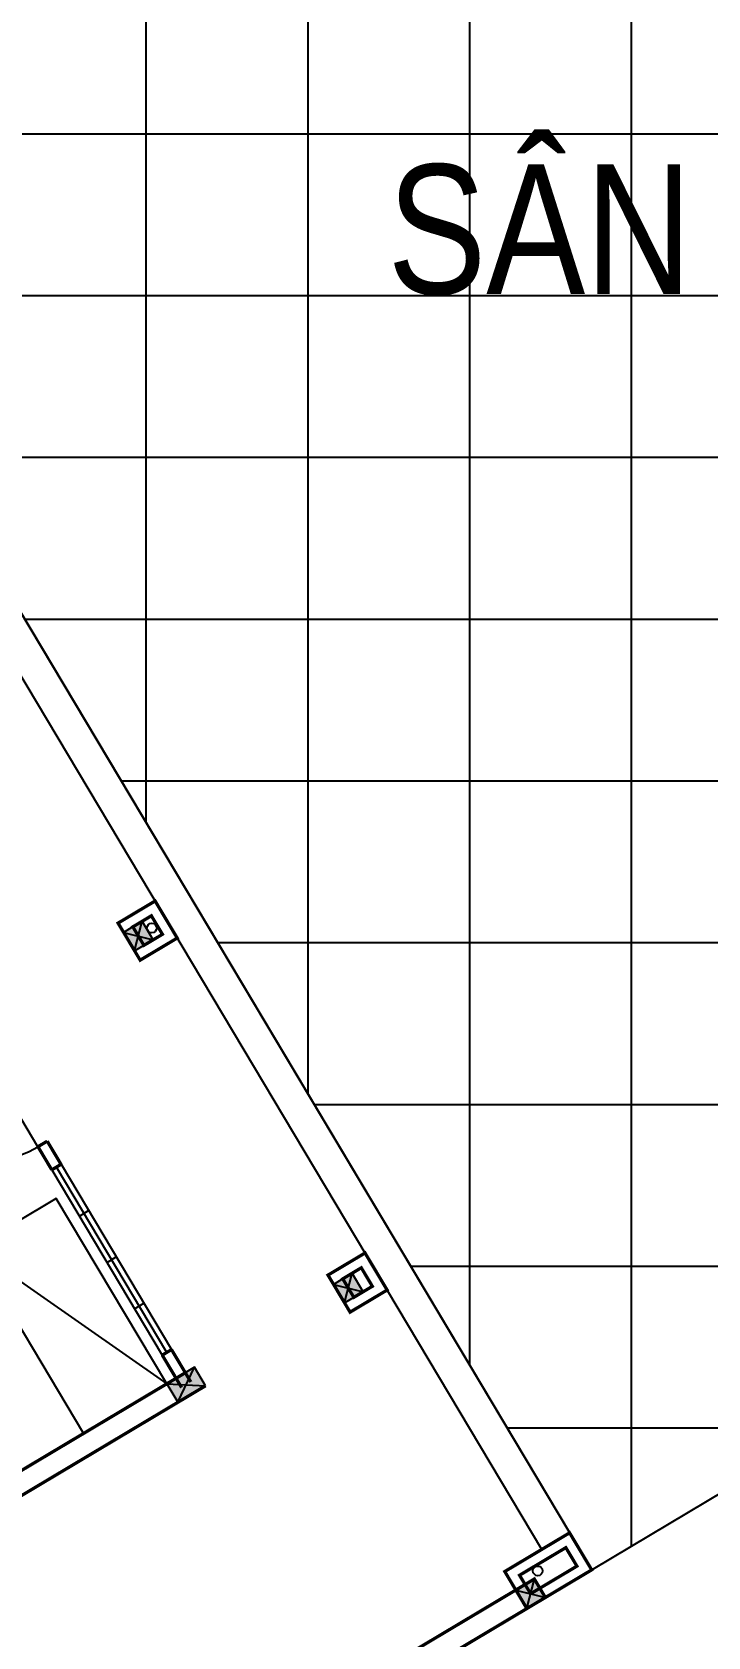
# Model space of a CAD drawing. Header units: millimetres. Extents: x 120 to 288, y 58 to 216.
# Drawn here: x 227.361 to 228.927, y 160.016 to 163.736 of the extents above; entities that cross this region are included whole.
import ezdxf

# ---------------------------------------------------------------- set-up
doc = ezdxf.new("R2010")
doc.units = ezdxf.units.MM
doc.header["$LTSCALE"] = 0.3
doc.header["$MEASUREMENT"] = 0
doc.linetypes.add('DASHDOTX2', pattern=[2, 1, -0.5, 0, -0.5])
doc.layers.get('0').update_dxf_attribs({"linetype": 'CONTINUOUS', "lineweight": 13})
doc.layers.get('DEFPOINTS').update_dxf_attribs({"linetype": 'CONTINUOUS', "lineweight": 13})
for name, color, linetype in [('HATCH', 8, 'CONTINUOUS'), ('LAYER 1', 1, 'CONTINUOUS'), ('LAYER1', 1, 'CONTINUOUS'), ('Layer2', 4, 'CONTINUOUS'), ('LAYER5', 5, 'CONTINUOUS'), ('LAYER7', 7, 'CONTINUOUS'), ('THIETBI', 25, 'CONTINUOUS'), ('TUONG', 7, 'CONTINUOUS')]:
    doc.layers.add(name, color=color, linetype=linetype)
doc.styles.add('HELVE-KT', font='vhelvcn.TTF')
doc.dimstyles.new('1-400', dxfattribs={"dimtxt": 0.2, "dimasz": 0.12, "dimexe": 0.12, "dimexo": 0.2, "dimgap": 0.12, "dimtad": 1, "dimdec": 3, "dimlfac": 4, "dimzin": 4, "dimdsep": 46, "dimtxsty": 'HELVE-KT', "dimblk1": 'DOT', "dimblk2": 'DOT', "dimsah": 1, "dimcen": -0.18, "dimadec": 3, "dimazin": 0, "dimtfac": 1, "dimtdec": 3, "dimtmove": 2, "dimatfit": 3, "dimldrblk": 'DOT', "dimfxl": 0, "dimtolj": 1, "dimtzin": 4, "dimarcsym": 0})

# ---------------------------------------------------------------- blocks, each defined once
blk = doc.blocks.new('NXM')
at = {"layer": 'LAYER7', "ltscale": 5}
h = blk.add_hatch(color=256, dxfattribs=at)
h.paths.add_polyline_path([(-121874.47, 340595.86), (-121874.67, 340595.86), (-121874.57, 340595.71)])
h.paths.add_polyline_path([(-121874.57, 340595.71), (-121874.47, 340595.56), (-121874.47, 340595.86)])
h.paths.add_polyline_path([(-121874.67, 340595.86), (-121874.67, 340595.56), (-121874.57, 340595.71)])
h.paths.add_polyline_path([(-121874.57, 340595.71), (-121874.67, 340595.56), (-121874.47, 340595.56)])
h = blk.add_hatch(color=256, dxfattribs=at)
h.paths.add_polyline_path([(-121877.87, 340593.96), (-121877.77, 340594.06), (-121877.97, 340594.06)])
h.paths.add_polyline_path([(-121877.87, 340593.96), (-121877.97, 340594.06), (-121877.97, 340593.86)])
h.paths.add_polyline_path([(-121877.77, 340593.86), (-121877.87, 340593.96), (-121877.97, 340593.86)])
h.paths.add_polyline_path([(-121877.77, 340593.86), (-121877.77, 340594.06), (-121877.87, 340593.96)])
h = blk.add_hatch(color=256, dxfattribs=at)
h.paths.add_polyline_path([(-121877.87, 340593.96), (-121877.77, 340594.06), (-121877.97, 340594.06)])
h.paths.add_polyline_path([(-121877.87, 340593.96), (-121877.97, 340594.06), (-121877.97, 340593.86)])
h.paths.add_polyline_path([(-121877.77, 340593.86), (-121877.87, 340593.96), (-121877.97, 340593.86)])
h.paths.add_polyline_path([(-121877.77, 340593.86), (-121877.77, 340594.06), (-121877.87, 340593.96)])
h = blk.add_hatch(color=256, dxfattribs=at)
h.paths.add_polyline_path([(-121874.57, 340593.96), (-121874.47, 340594.06), (-121874.67, 340594.06)])
h.paths.add_polyline_path([(-121874.57, 340593.96), (-121874.67, 340594.06), (-121874.67, 340593.86)])
h.paths.add_polyline_path([(-121874.47, 340593.86), (-121874.57, 340593.96), (-121874.67, 340593.86)])
h.paths.add_polyline_path([(-121874.47, 340593.86), (-121874.47, 340594.06), (-121874.57, 340593.96)])
h = blk.add_hatch(color=256, dxfattribs=at)
h.paths.add_polyline_path([(-121874.57, 340593.96), (-121874.47, 340594.06), (-121874.67, 340594.06)])
h.paths.add_polyline_path([(-121874.57, 340593.96), (-121874.67, 340594.06), (-121874.67, 340593.86)])
h.paths.add_polyline_path([(-121874.47, 340593.86), (-121874.57, 340593.96), (-121874.67, 340593.86)])
h.paths.add_polyline_path([(-121874.47, 340593.86), (-121874.47, 340594.06), (-121874.57, 340593.96)])
h = blk.add_hatch(color=256, dxfattribs=at)
h.paths.add_polyline_path([(-121870.77, 340593.96), (-121870.67, 340594.06), (-121870.87, 340594.06)])
h.paths.add_polyline_path([(-121870.77, 340593.96), (-121870.87, 340594.06), (-121870.87, 340593.86)])
h.paths.add_polyline_path([(-121870.67, 340593.86), (-121870.77, 340593.96), (-121870.87, 340593.86)])
h.paths.add_polyline_path([(-121870.67, 340593.86), (-121870.67, 340594.06), (-121870.77, 340593.96)])
h = blk.add_hatch(color=256, dxfattribs=at)
h.paths.add_polyline_path([(-121870.77, 340593.96), (-121870.67, 340594.06), (-121870.87, 340594.06)])
h.paths.add_polyline_path([(-121870.77, 340593.96), (-121870.87, 340594.06), (-121870.87, 340593.86)])
h.paths.add_polyline_path([(-121870.67, 340593.86), (-121870.77, 340593.96), (-121870.87, 340593.86)])
h.paths.add_polyline_path([(-121870.67, 340593.86), (-121870.67, 340594.06), (-121870.77, 340593.96)])
at = {"layer": 'LAYER 1', "ltscale": 5}
for centre in [(-121877.722, 340593.794), (-121870.77, 340593.815)]:
    blk.add_circle(centre, 0.045, dxfattribs=at)
at = {"layer": 'LAYER5', "color": 163, "linetype": 'Continuous'}
for p, q in [((-121872.22, 340595.76), (-121874.22, 340595.76)), ((-121874.22, 340595.71), (-121872.22, 340595.71)), ((-121872.22, 340595.66), (-121874.22, 340595.66)), ((-121873.72, 340595.76), (-121873.72, 340595.66)), ((-121873.22, 340595.76), (-121873.22, 340595.66)), ((-121872.72, 340595.76), (-121872.72, 340595.66)), ((-121871.97, 340595.76), (-121871.07, 340595.76))]:
    blk.add_line(p, q, dxfattribs=at)
blk.add_arc((-121871.066, 340595.76), 0.904, 90.2526, 180, dxfattribs=at)
at = {"layer": 'LAYER7', "ltscale": 5}
for p, q in [((-121874.67, 340595.86), (-121874.47, 340595.56)), ((-121874.47, 340595.86), (-121874.67, 340595.56)), ((-121877.97, 340595.56), (-121877.97, 340593.86)), ((-121877.97, 340594.06), (-121877.77, 340593.86)), ((-121877.77, 340594.06), (-121877.97, 340593.86)), ((-121877.97, 340594.06), (-121877.77, 340593.86)), ((-121877.77, 340594.06), (-121877.97, 340593.86)), ((-121874.67, 340594.06), (-121874.47, 340593.86)), ((-121874.47, 340594.06), (-121874.67, 340593.86)), ((-121874.67, 340594.06), (-121874.47, 340593.86)), ((-121874.47, 340594.06), (-121874.67, 340593.86)), ((-121870.87, 340594.06), (-121870.67, 340593.86)), ((-121870.67, 340594.06), (-121870.87, 340593.86)), ((-121870.87, 340594.06), (-121870.67, 340593.86)), ((-121870.67, 340594.06), (-121870.87, 340593.86)), ((-121877.57, 340593.66), (-121855.87, 340593.66)), ((-121877.97, 340593.36), (-121855.47, 340593.36))]:
    blk.add_line(p, q, dxfattribs=at)
at = {"layer": 'LAYER7', "ltscale": 5, "const_width": 0.03}
for points in [[(-121874.67, 340602.86), (-121874.67, 340595.56)], [(-121874.47, 340602.36), (-121874.47, 340595.66)], [(-121874.57, 340595.76), (-121874.22, 340595.76)], [(-121872.22, 340595.76), (-121871.97, 340595.76)], [(-121871.97, 340595.76), (-121871.97, 340595.66)], [(-121874.57, 340595.66), (-121874.22, 340595.66)], [(-121872.22, 340595.66), (-121871.97, 340595.66)], [(-121877.97, 340595.56), (-121877.97, 340593.86), (-121877.77, 340593.86), (-121877.77, 340595.56)]]:
    blk.add_lwpolyline(points, dxfattribs=at)
at = {"layer": 'LAYER7', "ltscale": 5}
for points in [[(-121874.67, 340595.56), (-121874.47, 340595.56), (-121874.47, 340595.86), (-121874.67, 340595.86)], [(-121877.97, 340593.86), (-121877.77, 340593.86), (-121877.77, 340594.06), (-121877.97, 340594.06)], [(-121877.97, 340593.86), (-121877.77, 340593.86), (-121877.77, 340594.06), (-121877.97, 340594.06)], [(-121874.67, 340593.86), (-121874.47, 340593.86), (-121874.47, 340594.06), (-121874.67, 340594.06)], [(-121874.67, 340593.86), (-121874.47, 340593.86), (-121874.47, 340594.06), (-121874.67, 340594.06)], [(-121870.87, 340593.86), (-121870.67, 340593.86), (-121870.67, 340594.06), (-121870.87, 340594.06)], [(-121870.87, 340593.86), (-121870.67, 340593.86), (-121870.67, 340594.06), (-121870.87, 340594.06)]]:
    blk.add_lwpolyline(points, close=True, dxfattribs=at)
at = {"layer": 'LAYER7', "ltscale": 5, "const_width": 0.03}
for points in [[(-121877.97, 340593.36), (-121877.57, 340593.36), (-121877.57, 340594.06), (-121877.97, 340594.06)], [(-121874.77, 340593.66), (-121874.37, 340593.66), (-121874.37, 340594.06), (-121874.77, 340594.06)], [(-121870.97, 340593.66), (-121870.57, 340593.66), (-121870.57, 340594.06), (-121870.97, 340594.06)], [(-121877.87, 340593.46), (-121877.67, 340593.46), (-121877.67, 340593.96), (-121877.87, 340593.96)], [(-121874.67, 340593.76), (-121874.47, 340593.76), (-121874.47, 340593.96), (-121874.67, 340593.96)], [(-121870.87, 340593.76), (-121870.67, 340593.76), (-121870.67, 340593.96), (-121870.87, 340593.96)]]:
    blk.add_lwpolyline(points, close=True, dxfattribs=at)
at = {"layer": 'THIETBI', "ltscale": 5}
blk.add_line((-121872.47, 340596.76), (-121874.47, 340595.86), dxfattribs=at)
blk.add_lwpolyline([(-121874.47, 340596.76), (-121874.47, 340595.86), (-121872.47, 340595.86), (-121872.47, 340596.76)], close=True, dxfattribs=at)
at = {"layer": 'TUONG', "linetype": 'ByBlock', "ltscale": 5, "const_width": 0.03}
for points in [[(-121874.22, 340595.66), (-121874.22, 340595.76)], [(-121872.22, 340595.66), (-121872.22, 340595.76)]]:
    blk.add_lwpolyline(points, dxfattribs=at)
blk = doc.blocks.new('_DOT')
at = {"color": 0, "linetype": 'ByBlock'}
blk.add_line((-0.5, 0), (-1, 0), dxfattribs=at)
at = {"color": 0, "linetype": 'ByBlock', "const_width": 0.5}
blk.add_lwpolyline([(-0.25, 0, 1), (0.25, 0, 1)], format="xyb", close=True, dxfattribs=at)
blk = doc.blocks.new('*D174')
at = {"layer": 'DEFPOINTS', "color": 0, "lineweight": -2, "ltscale": 5}
for p in [(228.5603, 160.0907), (228.7338, 159.7998), (226.6279, 158.9382)]:
    blk.add_point(p, dxfattribs=at)
at = {"layer": 'LAYER 1', "color": 0, "lineweight": -2, "ltscale": 5}
for p, q in [((228.6627, 159.9189), (228.7953, 159.6967)), ((226.9045, 158.7087), (228.6307, 159.7383)), ((226.7303, 158.7664), (226.8629, 158.5442))]:
    blk.add_line(p, q, dxfattribs=at)
at = {"layer": 'LAYER 1', "color": 0, "lineweight": -2, "ltscale": 5, "xscale": 0.12, "yscale": 0.12, "zscale": 0.12}
for p, rotation in [((228.7338, 159.7998), 30.81320597688879), ((226.8014, 158.6472), 210.8132059768888)]:
    blk.add_blockref('_DOT', p, dxfattribs=dict(at, rotation=rotation))
at = {"layer": 'LAYER 1', "color": 0, "ltscale": 5, "insert": (227.6538, 159.4143), "char_height": 0.2, "attachment_point": 5, "rotation": 30.8132, "style": 'HELVE-KT'}
blk.add_mtext('\\A1;9.000', dxfattribs=at)
blk = doc.blocks.new('*D924')
at = {"layer": 'DEFPOINTS', "color": 0, "lineweight": -2, "ltscale": 5}
for p in [(231.1359, 161.6493), (231.3193, 161.3418), (228.5603, 160.0907)]:
    blk.add_point(p, dxfattribs=at)
at = {"layer": 'LAYER 1', "color": 0, "lineweight": -2, "ltscale": 5}
for p, q in [((231.2384, 161.4775), (231.3808, 161.2388)), ((228.8369, 159.8612), (231.2162, 161.2804)), ((228.6627, 159.9189), (228.7953, 159.6967))]:
    blk.add_line(p, q, dxfattribs=at)
at = {"layer": 'LAYER 1', "color": 0, "lineweight": -2, "ltscale": 5, "xscale": 0.12, "yscale": 0.12, "zscale": 0.12}
for p, rotation in [((231.3193, 161.3418), 30.81320597688879), ((228.7338, 159.7998), 210.8132059768888)]:
    blk.add_blockref('_DOT', p, dxfattribs=dict(at, rotation=rotation))
at = {"layer": 'LAYER 1', "color": 0, "ltscale": 5, "insert": (229.9128, 160.7616), "char_height": 0.2, "attachment_point": 5, "rotation": 30.8132, "style": 'HELVE-KT'}
blk.add_mtext('\\A1;12.042', dxfattribs=at)
blk = doc.blocks.new('*D926')
at = {"layer": 'DEFPOINTS', "color": 0, "lineweight": -2, "ltscale": 5}
for p in [(228.2481, 166.4765), (231.6764, 161.9726), (231.1359, 161.6493)]:
    blk.add_point(p, dxfattribs=at)
at = {"layer": 'LAYER 1', "color": 0, "lineweight": -2, "ltscale": 5}
for p, q in [((228.4198, 166.5791), (228.8916, 166.8614)), ((228.8502, 166.6968), (231.6148, 162.0756)), ((231.3075, 161.752), (231.7794, 162.0342))]:
    blk.add_line(p, q, dxfattribs=at)
at = {"layer": 'LAYER 1', "color": 0, "lineweight": -2, "ltscale": 5, "xscale": 0.12, "yscale": 0.12, "zscale": 0.12}
for p, rotation in [((228.7886, 166.7998), 120.889229397831), ((231.6764, 161.9726), 300.8892293978311)]:
    blk.add_blockref('_DOT', p, dxfattribs=dict(at, rotation=rotation))
at = {"layer": 'LAYER 1', "color": 0, "ltscale": 5, "insert": (230.4231, 164.5002), "char_height": 0.2, "attachment_point": 5, "rotation": 300.8892, "style": 'HELVE-KT'}
blk.add_mtext('\\A1;22.500', dxfattribs=at)

msp = doc.modelspace()

# ---------------------------------------------------------------- hatches: boundary and pattern name
at = {"layer": 'HATCH', "lineweight": -2, "ltscale": 0.08}
h = msp.add_hatch(dxfattribs=at)
h.set_pattern_fill('NET', color=256, scale=3, style=0)
h.paths.add_polyline_path([(228.65779, 160.17126), (231.13592, 161.6493), (228.24815, 166.47646), (225.77643, 165.00224)])

# ---------------------------------------------------------------- linework, layer by layer
msp.add_lwpolyline([(228.65778, 160.17126), (231.13592, 161.6493)], dxfattribs=at)
at = {"layer": 'Layer2', "lineweight": -2, "ltscale": 0.08}
msp.add_lwpolyline([(228.65779, 160.17126), (231.13592, 161.6493), (228.24815, 166.47646), (225.77643, 165.00224)], close=True, dxfattribs=at)

# ---------------------------------------------------------------- block references
at = {"layer": 'Layer2', "linetype": 'DASHDOTX2', "lineweight": -2, "ltscale": 0.0001, "xscale": 0.2499999999990109, "yscale": 0.2500000000145519, "zscale": 0.25, "rotation": 120.8132059761627}
msp.add_blockref('NXM', (57749.8979, 69945.1031), dxfattribs=at)

# ---------------------------------------------------------------- texts
at = {"layer": 'LAYER1', "linetype": 'DASHDOTX2', "insert": (228.53752, 163.42884), "char_height": 0.3, "width": 4.5314814, "attachment_point": 2}
msp.add_mtext('{\\fVNI-Helve-Condense|b0|i0|c0|p2;SAÂN}', dxfattribs=at)

# ---------------------------------------------------------------- dimensions: what is measured, and where the dimension line sits
at = {"layer": 'LAYER 1', "ltscale": 5}
for p1, p2, distance, picture, middle in [((228.24815, 166.47646), (231.13591, 161.64929), 0.62981, '*D926', (230.42314, 164.50025)), ((226.62789, 158.93816), (228.56028, 160.0907), -0.33876, '*D174', (227.65383, 159.41427))]:
    dim = msp.add_aligned_dim(p1=p1, p2=p2, distance=distance, dimstyle='1-400', dxfattribs=at)
    dim.commit()
    dim.dimension.update_dxf_attribs({"geometry": picture, "text_midpoint": middle})
dim = msp.add_linear_dim(base=(231.3193, 161.34183), p1=(228.56028, 160.0907), p2=(231.13591, 161.64929), angle=210.81321, dimstyle='1-400', dxfattribs=at)
dim.commit()
dim.dimension.update_dxf_attribs({"geometry": '*D924', "text_midpoint": (229.91277, 160.76158)})

doc.saveas('drawing.dxf')
